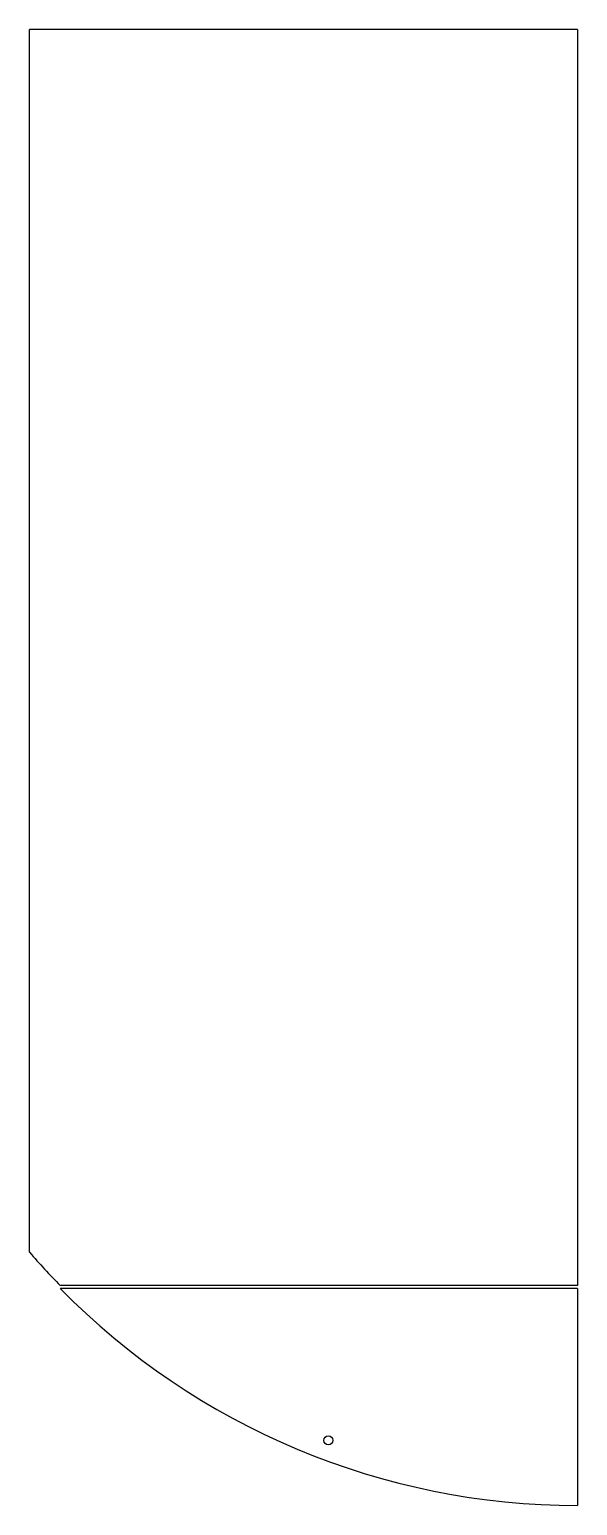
# Model space of a CAD drawing. Extents: x -3391 to -3295, y 1944 to 2203.
import ezdxf

# ---------------------------------------------------------------- set-up
doc = ezdxf.new("R2010")
doc.units = 0
doc.header["$LTSCALE"] = 12
doc.header["$MEASUREMENT"] = 0
doc.layers.add('SHELL', color=40, linetype='CONTINUOUS')

msp = doc.modelspace()

# ---------------------------------------------------------------- linework, layer by layer
at = {"layer": 'SHELL'}
for p, q in [((-3295.17, 2202.66), (-3391.17, 2202.66)), ((-3391.17, 1988.52), (-3391.17, 2202.66)), ((-3295.17, 2202.66), (-3295.17, 1982.66)), ((-3295.17, 1982.66), (-3385.76, 1982.66)), ((-3295.17, 1982.16), (-3385.76, 1982.16)), ((-3295.17, 1982.16), (-3295.17, 1944.16))]:
    msp.add_line(p, q, dxfattribs=at)
msp.add_circle((-3338.82, 1955.57), 0.812, dxfattribs=at)
for centre, start, end in [((-3295.17, 2071.66), 220.8954, 224.4902), ((-3295.17, 2071.16), 224.4902, 270)]:
    msp.add_arc(centre, 127, start, end, dxfattribs=at)

doc.saveas('drawing.dxf')
